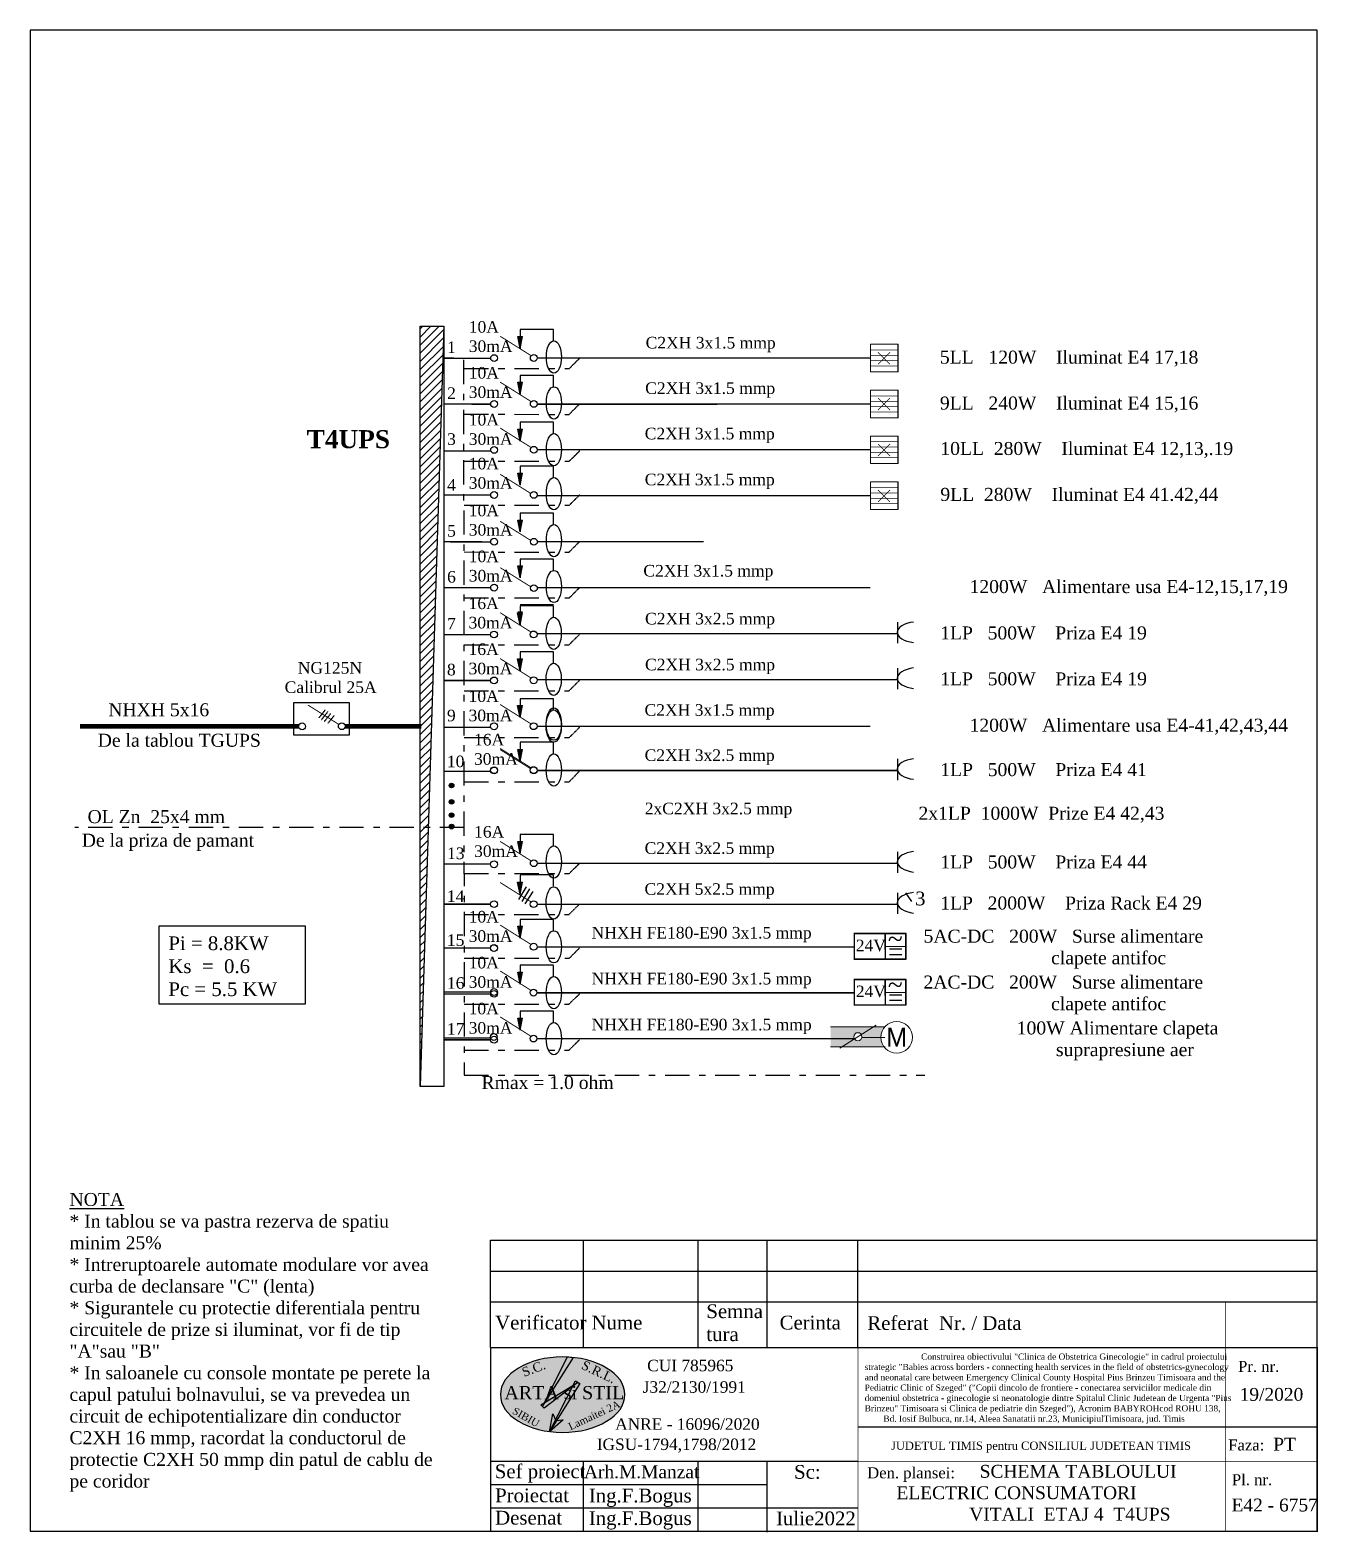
# Model space of a CAD drawing. Header units: inches. Extents: x -369701 to 85886, y 28217 to 66726.
# Drawn here: x 71862 to 85886, y 28217 to 44577 of the extents above; entities that cross this region are included whole.
import ezdxf

# ---------------------------------------------------------------- set-up
doc = ezdxf.new("R2010")
doc.units = ezdxf.units.IN
doc.header["$MEASUREMENT"] = 0
doc.linetypes.add('DOUBLE_DASHED', pattern=[1.093611, 0.529167, -0.211667, 0.141111, -0.211667])
for name, color, linetype, lineweight in [('Circuite', 7, 'Continuous', 25), ('Circuite incendiu', 1, 'Continuous', 25), ('HIDRANTI_Pen_No__1', 7, 'Continuous', 13)]:
    doc.layers.add(name, color=color, linetype=linetype, lineweight=lineweight)
for name, color, linetype in [('circuite din UPS', 5, 'Continuous'), ('circuite iluminat normal', 7, 'Continuous'), ('circuite prize normal', 7, 'Continuous'), ('clapete ISU surse cu back-up', 7, 'Continuous'), ('ELECTRICAL', 7, 'Continuous'), ('ELECTRICE', 1, 'Continuous'), ('Texte', 7, 'Continuous'), ('Texte incendiu', 7, 'Continuous')]:
    doc.layers.add(name, color=color, linetype=linetype)
doc.layers.add('CLAPETE ISU_Pen_No__9', color=7, linetype='Continuous', lineweight=35, true_color=0xff04cc)
doc.layers.add('New_04 tavane_Pen_No__94', color=7, linetype='Continuous', lineweight=20, true_color=0x9f9f9f)
doc.styles.add('GENERATED_STYLE_2', font='arial.ttf')
doc.styles.get("Standard").update_dxf_attribs({"font": 'arial.ttf'})

# ---------------------------------------------------------------- blocks, each defined once
blk = doc.blocks.new('A$C58DE7505')
at = {"layer": 'Circuite incendiu'}
for p, q in [((0.381, 0.211), (0.381, 0.399)), ((0.381, 0.399), (0.381, 0.095)), ((0.381, 0.247), (0.63, 0.25))]:
    blk.add_line(p, q, dxfattribs=at)
at = {"layer": 'CLAPETE ISU_Pen_No__9', "color": 1, "const_width": 0.016}
blk.add_lwpolyline([(0.008, 0.405), (0.63, 0.405), (0.63, 0.094), (0.008, 0.094), (0.008, 0.405)], dxfattribs=at)
at = {"layer": 'Texte incendiu', "color": 1}
for p, q in [((0.008, 0.405), (0.63, 0.405)), ((0.63, 0.405), (0.63, 0.094)), ((0.63, 0.094), (0.008, 0.094))]:
    blk.add_line(p, q, dxfattribs=at)
at = {"layer": 'Texte incendiu', "width": 9.96199, "attachment_point": 1}
for s, insert, char_height in [('{\\fTimes New Roman|b0|i0|c0|p18;~}', (0.414, 0.45), 0.22), ('{\\fTimes New Roman|b0|i0|c0|p18;24V}', (0.026, 0.33), 0.14), ('{\\fTimes New Roman|b0|i0|c0|p18;=}', (0.414, 0.292), 0.22)]:
    blk.add_mtext(s, dxfattribs=dict(at, insert=insert, char_height=char_height))
blk = doc.blocks.new('A$C721938FA')
at = {"layer": 'ELECTRICE', "const_width": 15}
for points in [[(0, 474), (600, 474)], [(0, 358), (600, 358)], [(0, 358), (600, 358)], [(0, 358), (600, 358)], [(0, 358), (600, 358)], [(0, 358), (600, 358)], [(0, 358), (600, 358)], [(0, 242), (600, 242)], [(0, 242), (600, 242)], [(0, 242), (600, 242)], [(0, 242), (600, 242)], [(0, 242), (600, 242)], [(0, 242), (600, 242)], [(0, 126), (600, 126)]]:
    blk.add_lwpolyline(points, dxfattribs=at)
at = {"layer": 'New_04 tavane_Pen_No__94', "linetype": 'Continuous', "flags": 128}
blk.add_lwpolyline([(0, 600), (600, 600), (600, 0), (0, 0)], close=True, dxfattribs=at)
blk = doc.blocks.new('A$C30BE0074')
blk.add_line((600, 0), (600, 600))
at = {"layer": 'ELECTRICE', "const_width": 15}
for points in [[(426, 164), (164, 426)], [(164, 164), (426, 426)]]:
    blk.add_lwpolyline(points, dxfattribs=at)
at = {"layer": 'Circuite', "linetype": 'Continuous', "ltscale": 2}
blk.add_blockref('A$C721938FA', (0, 0), dxfattribs=at)

msp = doc.modelspace()

# ---------------------------------------------------------------- hatches: boundary and pattern name
at = {"layer": 'Circuite', "linetype": 'Continuous'}
h = msp.add_hatch(color=256, dxfattribs=at)
h.paths.add_polyline_path([(77199, 41110), (77199, 41240), (77173, 41240)])
h.paths.add_polyline_path([(77225, 41240), (77199, 41240), (77199, 41110)])
h = msp.add_hatch(color=256, dxfattribs=at)
h.paths.add_polyline_path([(77199, 41110), (77199, 41240), (77173, 41240)])
h.paths.add_polyline_path([(77225, 41240), (77199, 41240), (77199, 41110)])
h = msp.add_hatch(color=256, dxfattribs=at)
h.paths.add_polyline_path([(77199, 40610), (77199, 40740), (77173, 40740)])
h.paths.add_polyline_path([(77225, 40740), (77199, 40740), (77199, 40610)])
h = msp.add_hatch(color=256, dxfattribs=at)
h.paths.add_polyline_path([(77199, 40610), (77199, 40740), (77173, 40740)])
h.paths.add_polyline_path([(77225, 40740), (77199, 40740), (77199, 40610)])
h = msp.add_hatch(color=256, dxfattribs=at)
h.paths.add_polyline_path([(77199, 40099), (77199, 40229), (77173, 40229)])
h.paths.add_polyline_path([(77225, 40229), (77199, 40229), (77199, 40099)])
h = msp.add_hatch(color=256, dxfattribs=at)
h.paths.add_polyline_path([(77199, 40099), (77199, 40229), (77173, 40229)])
h.paths.add_polyline_path([(77225, 40229), (77199, 40229), (77199, 40099)])
h = msp.add_hatch(color=256, dxfattribs=at)
h.paths.add_polyline_path([(77199, 39621), (77199, 39751), (77173, 39751)])
h.paths.add_polyline_path([(77225, 39751), (77199, 39751), (77199, 39621)])
h = msp.add_hatch(color=256, dxfattribs=at)
h.paths.add_polyline_path([(77199, 39621), (77199, 39751), (77173, 39751)])
h.paths.add_polyline_path([(77225, 39751), (77199, 39751), (77199, 39621)])
h = msp.add_hatch(color=256, dxfattribs=at)
h.paths.add_polyline_path([(77199, 39110), (77199, 39240), (77173, 39240)])
h.paths.add_polyline_path([(77225, 39240), (77199, 39240), (77199, 39110)])
h = msp.add_hatch(color=256, dxfattribs=at)
h.paths.add_polyline_path([(77199, 39110), (77199, 39240), (77173, 39240)])
h.paths.add_polyline_path([(77225, 39240), (77199, 39240), (77199, 39110)])
h = msp.add_hatch(color=256, dxfattribs=at)
h.paths.add_polyline_path([(77199, 38610), (77199, 38740), (77173, 38740)])
h.paths.add_polyline_path([(77225, 38740), (77199, 38740), (77199, 38610)])
h = msp.add_hatch(color=256, dxfattribs=at)
h.paths.add_polyline_path([(77199, 38610), (77199, 38740), (77173, 38740)])
h.paths.add_polyline_path([(77225, 38740), (77199, 38740), (77199, 38610)])
h = msp.add_hatch(color=256, dxfattribs=at)
h.paths.add_polyline_path([(77198, 38099), (77198, 38229), (77171, 38229)])
h.paths.add_polyline_path([(77224, 38229), (77198, 38229), (77198, 38099)])
h = msp.add_hatch(color=256, dxfattribs=at)
h.paths.add_polyline_path([(77197, 38099), (77197, 38229), (77171, 38229)])
h.paths.add_polyline_path([(77224, 38229), (77197, 38229), (77197, 38099)])
h = msp.add_hatch(color=256, dxfattribs=at)
h.paths.add_polyline_path([(77198, 37599), (77198, 37729), (77171, 37729)])
h.paths.add_polyline_path([(77224, 37729), (77198, 37729), (77198, 37599)])
h = msp.add_hatch(color=256, dxfattribs=at)
h.paths.add_polyline_path([(77197, 37599), (77197, 37729), (77171, 37729)])
h.paths.add_polyline_path([(77224, 37729), (77197, 37729), (77197, 37599)])
h = msp.add_hatch(color=256, dxfattribs=at)
h.paths.add_polyline_path([(77197, 37089), (77197, 37218), (77171, 37218)])
h.paths.add_polyline_path([(77224, 37218), (77197, 37218), (77197, 37089)])
h = msp.add_hatch(color=256, dxfattribs=at)
h.paths.add_polyline_path([(77197, 37089), (77197, 37218), (77171, 37218)])
h.paths.add_polyline_path([(77224, 37218), (77197, 37218), (77197, 37089)])
h = msp.add_hatch(color=256, dxfattribs=at)
h.paths.add_polyline_path([(77198, 36610), (77198, 36740), (77172, 36740)])
h.paths.add_polyline_path([(77224, 36740), (77198, 36740), (77198, 36610)])
h = msp.add_hatch(color=256, dxfattribs=at)
h.paths.add_polyline_path([(77198, 35610), (77198, 35740), (77172, 35740)])
h.paths.add_polyline_path([(77225, 35740), (77198, 35740), (77198, 35610)])
h = msp.add_hatch(color=256, dxfattribs=at)
h.paths.add_polyline_path([(77197, 35164), (77197, 35294), (77171, 35294)])
h.paths.add_polyline_path([(77223, 35294), (77197, 35294), (77197, 35164)])
h = msp.add_hatch(color=256, dxfattribs=at)
h.paths.add_polyline_path([(77199, 34685), (77199, 34815), (77172, 34815)])
h.paths.add_polyline_path([(77225, 34815), (77199, 34815), (77199, 34685)])
h = msp.add_hatch(color=256, dxfattribs=at)
h.paths.add_polyline_path([(77199, 34685), (77199, 34815), (77173, 34815)])
h.paths.add_polyline_path([(77225, 34815), (77199, 34815), (77199, 34685)])
h = msp.add_hatch(color=256, dxfattribs=at)
h.paths.add_polyline_path([(77198, 34185), (77198, 34315), (77172, 34315)])
h.paths.add_polyline_path([(77224, 34315), (77198, 34315), (77198, 34185)])
h = msp.add_hatch(color=256, dxfattribs=at)
h.paths.add_polyline_path([(77198, 34185), (77198, 34315), (77172, 34315)])
h.paths.add_polyline_path([(77224, 34315), (77198, 34315), (77198, 34185)])
h = msp.add_hatch(color=256, dxfattribs=at)
h.paths.add_polyline_path([(77198, 33685), (77198, 33815), (77172, 33815)])
h.paths.add_polyline_path([(77224, 33815), (77198, 33815), (77198, 33685)])
h = msp.add_hatch(color=256, dxfattribs=at)
h.paths.add_polyline_path([(77198, 33685), (77198, 33815), (77172, 33815)])
h.paths.add_polyline_path([(77224, 33815), (77198, 33815), (77198, 33685)])
at = {"layer": 'circuite din UPS'}
h = msp.add_hatch(dxfattribs=at)
h.set_pattern_fill('ANSI31', color=256, scale=500, style=0)
h.set_pattern_definition([(45, (-1701852.547, -1013447.344), (-44.1941738, 44.1941738), [])])
h.paths.add_polyline_path([(76369, 41350), (76110, 41350), (76110, 35892), (76198, 35892)])
h.paths.add_polyline_path([(76110, 33069), (76198, 35892), (76110, 35892)])
at = {"layer": 'circuite iluminat normal'}
h = msp.add_hatch(color=256, dxfattribs=at)
h.paths.add_polyline_path([(76443, 36324, 0.528515), (76475, 36350), (76448, 36338)])
h.paths.add_polyline_path([(76443, 36324), (76448, 36338), (76433, 36331, 0.127588)])
h.paths.add_polyline_path([(76433, 36331), (76475, 36350, 0.086363), (76473, 36358, 0.099878), (76468, 36366), (76426, 36347, 0.099878), (76428, 36338, 0.086363)])
h.paths.add_polyline_path([(76426, 36347), (76468, 36366, 0.664213)])
h = msp.add_hatch(color=256, dxfattribs=at)
h.paths.add_polyline_path([(76445, 36324, 0.528515), (76477, 36350), (76450, 36338)])
h.paths.add_polyline_path([(76445, 36324), (76450, 36338), (76434, 36331, 0.127588)])
h.paths.add_polyline_path([(76434, 36331), (76477, 36350, 0.086363), (76475, 36358, 0.099878), (76469, 36366), (76428, 36347, 0.099878), (76430, 36338, 0.086363)])
h.paths.add_polyline_path([(76428, 36347), (76469, 36366, 0.664213)])
h = msp.add_hatch(color=256, dxfattribs=at)
h.paths.add_polyline_path([(76443, 36148, 0.528515), (76475, 36173), (76448, 36161)])
h.paths.add_polyline_path([(76443, 36148), (76448, 36161), (76433, 36154, 0.127588)])
h.paths.add_polyline_path([(76433, 36154), (76475, 36173, 0.086363), (76473, 36181, 0.099878), (76468, 36189), (76426, 36171, 0.099878), (76428, 36161, 0.086363)])
h.paths.add_polyline_path([(76426, 36171), (76468, 36189, 0.664213)])
h = msp.add_hatch(color=256, dxfattribs=at)
h.paths.add_polyline_path([(76445, 36148, 0.528515), (76477, 36173), (76450, 36161)])
h.paths.add_polyline_path([(76445, 36148), (76450, 36161), (76434, 36154, 0.127588)])
h.paths.add_polyline_path([(76434, 36154), (76477, 36173, 0.086363), (76475, 36181, 0.099878), (76469, 36189), (76428, 36171, 0.099878), (76430, 36161, 0.086363)])
h.paths.add_polyline_path([(76428, 36171), (76469, 36189, 0.664213)])
h = msp.add_hatch(color=256, dxfattribs=at)
h.paths.add_polyline_path([(76443, 36001, 0.528515), (76475, 36027), (76448, 36015)])
h.paths.add_polyline_path([(76443, 36001), (76448, 36015), (76433, 36008, 0.127588)])
h.paths.add_polyline_path([(76433, 36008), (76475, 36027, 0.086363), (76473, 36035, 0.099878), (76468, 36043), (76426, 36024, 0.099878), (76428, 36015, 0.086363)])
h.paths.add_polyline_path([(76426, 36024), (76468, 36043, 0.664213)])
h = msp.add_hatch(color=256, dxfattribs=at)
h.paths.add_polyline_path([(76445, 36001, 0.528515), (76477, 36027), (76450, 36015)])
h.paths.add_polyline_path([(76445, 36001), (76450, 36015), (76434, 36008, 0.127588)])
h.paths.add_polyline_path([(76434, 36008), (76477, 36027, 0.086363), (76475, 36035, 0.099878), (76469, 36043), (76428, 36024, 0.099878), (76430, 36015, 0.086363)])
h.paths.add_polyline_path([(76428, 36024), (76469, 36043, 0.664213)])
h = msp.add_hatch(color=256, dxfattribs=at)
h.paths.add_polyline_path([(76443, 35878, 0.528515), (76475, 35903), (76448, 35891)])
h.paths.add_polyline_path([(76443, 35878), (76448, 35891), (76433, 35884, 0.127588)])
h.paths.add_polyline_path([(76433, 35884), (76475, 35903, 0.086363), (76473, 35911, 0.099878), (76468, 35919), (76426, 35901, 0.099878), (76428, 35891, 0.086363)])
h.paths.add_polyline_path([(76426, 35901), (76468, 35919, 0.664213)])
h = msp.add_hatch(color=256, dxfattribs=at)
h.paths.add_polyline_path([(76445, 35878, 0.528515), (76477, 35903), (76450, 35891)])
h.paths.add_polyline_path([(76445, 35878), (76450, 35891), (76434, 35884, 0.127588)])
h.paths.add_polyline_path([(76434, 35884), (76477, 35903, 0.086363), (76475, 35911, 0.099878), (76469, 35919), (76428, 35901, 0.099878), (76430, 35891, 0.086363)])
h.paths.add_polyline_path([(76428, 35901), (76469, 35919, 0.664213)])
at = {"layer": 'circuite prize normal'}
h = msp.add_hatch(color=6, dxfattribs=at)
h.paths.add_polyline_path([(81159, 33503, -0.158711), (81125, 33605), (80919, 33605, -0.366291), (80876, 33568, -0.256183), (80839, 33588), (80706, 33503)])
h.paths.add_polyline_path([(81125, 33605, -0.180408), (81166, 33718), (81042, 33718), (80913, 33635, -0.185583), (80919, 33605)])
h.paths.add_polyline_path([(80876, 33656, -0.256183), (80913, 33635), (81042, 33718), (80579, 33718), (80579, 33503), (80706, 33503), (80839, 33588, -0.592125)])
at = {"layer": 'ELECTRICAL', "linetype": 'Continuous', "true_color": 0x7fd2f5}
h = msp.add_hatch(color=141, dxfattribs=at)
edge = h.paths.add_edge_path()
edge.add_ellipse((77661, 29713), major_axis=(-678, 0), ratio=0.605763, start_angle=0, end_angle=360, ccw=False)
h.paths.add_polyline_path([(77686, 29406), (78257, 29673), (78309, 29561), (77739, 29294)], flags=9)
h.paths.add_polyline_path([(77138, 29608), (77433, 29440), (77372, 29334), (77077, 29502)], flags=24)
h.paths.add_polyline_path([(77887, 30123), (78259, 29947), (78194, 29809), (77822, 29986)], flags=25)
h.paths.add_polyline_path([(77173, 30013), (77440, 30114), (77494, 29972), (77227, 29871)], flags=25)
h.paths.add_polyline_path([(76984, 29843), (78325, 29843), (78325, 29620), (76984, 29620)], flags=25)
at = {"layer": 'ELECTRICAL', "linetype": 'Continuous'}
h = msp.add_hatch(color=1, dxfattribs=at)
h.paths.add_polyline_path([(77778, 30118), (77712, 30124), (77462, 29626), (77471, 29632)])
h.paths.add_polyline_path([(77462, 29626), (77422, 29603), (77441, 29584)])
h.paths.add_polyline_path([(77471, 29632), (77462, 29626), (77441, 29584)], flags=17)
h.paths.add_polyline_path([(77768, 29802), (77775, 29815), (77471, 29632), (77441, 29584), (77459, 29566)])
h.paths.add_polyline_path([(77827, 29846), (77775, 29815), (77768, 29802)], flags=17)
h.paths.add_polyline_path([(77827, 29846), (77768, 29802), (77584, 29438), (77587, 29430), (77594, 29431), (77847, 29834), (77800, 29863), (77775, 29815)])
h.paths.add_polyline_path([(77667, 29440), (77594, 29431), (77518, 29308)])
h.paths.add_polyline_path([(77594, 29431), (77587, 29430), (77584, 29438), (77518, 29308)])
h.paths.add_polyline_path([(77584, 29438), (77556, 29506), (77518, 29308)])

# ---------------------------------------------------------------- linework, layer by layer
at = {"layer": 'Circuite', "linetype": 'Continuous'}
for p, q in [((77173, 41240), (77225, 41240)), ((77199, 41110), (77173, 41240)), ((77173, 41240), (77225, 41240)), ((77199, 41315), (77199, 41110)), ((77563, 41315), (77199, 41315)), ((77199, 41110), (77225, 41240)), ((77199, 41110), (77225, 41240)), ((77563, 41194), (77563, 41314)), ((77173, 40740), (77225, 40740)), ((77199, 40610), (77173, 40740)), ((77173, 40740), (77225, 40740)), ((77563, 40815), (77199, 40815)), ((77199, 40815), (77199, 40610)), ((77563, 40815), (77199, 40815)), ((77199, 40610), (77225, 40740)), ((77199, 40610), (77225, 40740)), ((77563, 40694), (77563, 40814)), ((77199, 40305), (77199, 40099)), ((77563, 40305), (77199, 40305)), ((77563, 40183), (77563, 40303)), ((77173, 40229), (77225, 40229)), ((77199, 40099), (77173, 40229)), ((77173, 40229), (77225, 40229)), ((77199, 40099), (77225, 40229)), ((77199, 40099), (77225, 40229)), ((77199, 39826), (77199, 39621)), ((77563, 39826), (77199, 39826)), ((77563, 39704), (77563, 39825)), ((77173, 39751), (77225, 39751)), ((77199, 39621), (77173, 39751)), ((77173, 39751), (77225, 39751)), ((77199, 39621), (77225, 39751)), ((77199, 39621), (77225, 39751)), ((77199, 39315), (77199, 39110)), ((77563, 39315), (77199, 39315)), ((77563, 39194), (77563, 39314)), ((77173, 39240), (77225, 39240)), ((77199, 39110), (77173, 39240)), ((77173, 39240), (77225, 39240)), ((77199, 39110), (77225, 39240)), ((77199, 39110), (77225, 39240)), ((77199, 38815), (77199, 38610)), ((77563, 38815), (77199, 38815)), ((77563, 38694), (77563, 38814)), ((77173, 38740), (77225, 38740)), ((77199, 38610), (77173, 38740)), ((77173, 38740), (77225, 38740)), ((77199, 38610), (77225, 38740)), ((77199, 38610), (77225, 38740)), ((77197, 38305), (77197, 38099)), ((77561, 38305), (77197, 38305)), ((77562, 38315), (77199, 38315)), ((77561, 38183), (77561, 38303)), ((77171, 38229), (77224, 38229)), ((77197, 38099), (77171, 38229)), ((77171, 38229), (77224, 38229)), ((77172, 38240), (77225, 38240)), ((77172, 38240), (77225, 38240)), ((77197, 38099), (77224, 38229)), ((77198, 38099), (77224, 38229)), ((77197, 37805), (77197, 37599)), ((77561, 37805), (77197, 37805)), ((77561, 37683), (77561, 37803)), ((77171, 37729), (77224, 37729)), ((77197, 37599), (77171, 37729)), ((77171, 37729), (77224, 37729)), ((77197, 37599), (77224, 37729)), ((77198, 37599), (77224, 37729)), ((77171, 37218), (77224, 37218)), ((77197, 37089), (77171, 37218)), ((77171, 37218), (77224, 37218)), ((77197, 37294), (77197, 37088)), ((77561, 37294), (77197, 37294)), ((77197, 37089), (77224, 37218)), ((77197, 37089), (77224, 37218)), ((77561, 37172), (77561, 37293)), ((77562, 36820), (77198, 36820)), ((77198, 36815), (77198, 36610)), ((77562, 36698), (77562, 36819)), ((77198, 36610), (77172, 36740)), ((77172, 36740), (77224, 36740)), ((77198, 36610), (77224, 36740)), ((77198, 35610), (77172, 35740)), ((77172, 35740), (77225, 35740)), ((77198, 35815), (77198, 35610)), ((77562, 35814), (77198, 35814)), ((77198, 35610), (77225, 35740)), ((77562, 35694), (77562, 35814)), ((77561, 35374), (77197, 35374)), ((77197, 35369), (77197, 35164)), ((77561, 35252), (77561, 35372)), ((77197, 35164), (77171, 35294)), ((77171, 35294), (77223, 35294)), ((77197, 35164), (77223, 35294)), ((77199, 34890), (77199, 34685)), ((77563, 34890), (77199, 34890)), ((77563, 34769), (77563, 34889)), ((77199, 34685), (77172, 34815)), ((77172, 34815), (77225, 34815)), ((77173, 34815), (77225, 34815)), ((77199, 34685), (77225, 34815)), ((77199, 34685), (77225, 34815)), ((77198, 34390), (77198, 34185)), ((77562, 34390), (77198, 34390)), ((77562, 34269), (77562, 34389)), ((77172, 34315), (77224, 34315)), ((77198, 34185), (77172, 34315)), ((77172, 34315), (77224, 34315)), ((77198, 34185), (77224, 34315)), ((77198, 34185), (77224, 34315)), ((77198, 33890), (77198, 33685)), ((77562, 33890), (77198, 33890)), ((77562, 33769), (77562, 33889)), ((77172, 33815), (77224, 33815)), ((77198, 33685), (77172, 33815)), ((77172, 33815), (77224, 33815)), ((77198, 33685), (77224, 33815)), ((77198, 33685), (77224, 33815))]:
    msp.add_line(p, q, dxfattribs=at)
at = {"layer": 'Circuite', "linetype": 'DOUBLE_DASHED', "ltscale": 500}
for p, q in [((76582, 40986), (76589, 33193)), ((76588, 35892), (72351, 35892))]:
    msp.add_line(p, q, dxfattribs=at)
at = {"layer": 'Circuite'}
for p, q in [((77184, 35107), (77268, 35244)), ((77219, 35086), (77304, 35223)), ((77254, 35058), (77339, 35195))]:
    msp.add_line(p, q, dxfattribs=at)
at = {"layer": 'Circuite', "linetype": 'Continuous', "ltscale": 2}
msp.add_line((80883, 29363), (85886, 29363), dxfattribs=at)
at = {"layer": 'Circuite', "linetype": 'Continuous'}
for points in [[(85877, 28225), (85877, 44577), (71862, 44577), (71862, 28225)], [(74735, 37253), (75336, 37253), (75336, 36895), (74735, 36895)], [(73269, 34820), (74858, 34820), (74858, 33966), (73269, 33966)]]:
    msp.add_lwpolyline(points, close=True, dxfattribs=at)
for centre in [(77566, 41016), (77566, 40516), (77566, 40006), (77566, 39527), (77566, 39016), (77566, 38516), (77564, 38006), (77564, 37506), (77564, 36995), (77565, 37017), (77565, 36516), (77565, 35516), (77564, 35070), (77565, 34591), (77565, 34091), (77565, 33591)]:
    msp.add_ellipse(centre, major_axis=(0, 176), ratio=0.466655, dxfattribs=at)
at = {"layer": 'circuite iluminat normal'}
msp.add_lwpolyline([(76110, 41350), (76369, 41350), (76369, 33069), (76110, 33069)], close=True, dxfattribs=at)
for centre in [(76451, 36348), (76452, 36348), (76451, 36171), (76452, 36171), (76451, 36025), (76452, 36025), (76451, 35901), (76452, 35901)]:
    msp.add_circle(centre, 24.8, dxfattribs=at)
at = {"layer": 'Circuite incendiu', "color": 5}
msp.add_line((81393, 35179), (81459, 35085), dxfattribs=at)
at = {"layer": 'ELECTRICAL', "linetype": 'Continuous'}
for p, q in [((76369, 41350), (76110, 33069)), ((74788, 36992), (74788, 36992)), ((77712, 30124), (77441, 29584)), ((77441, 29584), (77778, 30118)), ((77712, 30124), (77778, 30118)), ((77422, 29603), (77827, 29846)), ((77827, 29846), (77459, 29566)), ((77518, 29308), (77800, 29863)), ((77847, 29834), (77518, 29308)), ((77800, 29863), (77847, 29834)), ((77459, 29566), (77422, 29603)), ((77518, 29308), (77556, 29506)), ((77556, 29506), (77587, 29430)), ((77667, 29440), (77518, 29308)), ((77587, 29430), (77667, 29440))]:
    msp.add_line(p, q, dxfattribs=at)
at = {"layer": 'ELECTRICAL', "linetype": 'DOUBLE_DASHED'}
for p, q in [((77733, 40891), (77847, 41005)), ((77733, 40391), (77847, 40505)), ((77733, 39881), (77847, 39994)), ((77733, 39402), (77847, 39516)), ((77733, 38891), (77847, 39005)), ((77733, 38391), (77847, 38505)), ((77732, 37881), (77845, 37994)), ((77732, 37381), (77845, 37494)), ((75007, 37084), (75076, 37171)), ((75036, 37066), (75105, 37153)), ((75067, 37046), (75136, 37132)), ((75107, 37028), (75177, 37114)), ((77732, 36870), (77845, 36983)), ((77732, 36391), (77845, 36505)), ((77732, 35389), (77846, 35502)), ((77731, 34943), (77845, 35056)), ((77733, 34467), (77846, 34580)), ((77732, 33967), (77846, 34080)), ((77732, 33467), (77846, 33580))]:
    msp.add_line(p, q, dxfattribs=at)
at = {"layer": 'ELECTRICAL', "linetype": 'DOUBLE_DASHED', "ltscale": 500}
for p, q in [((76590, 40892), (77733, 40891)), ((76590, 40392), (77733, 40391)), ((76590, 39881), (77733, 39881)), ((76590, 39403), (77733, 39402)), ((76590, 38892), (77733, 38891)), ((76590, 38392), (77733, 38391)), ((76588, 37881), (77732, 37881)), ((76588, 37381), (77732, 37381)), ((76588, 36871), (77732, 36870)), ((76589, 36389), (77733, 36389)), ((76589, 35389), (77733, 35389)), ((76588, 34943), (77731, 34943)), ((76590, 34467), (77733, 34467)), ((76589, 33967), (77732, 33967)), ((76589, 33467), (77732, 33467)), ((76589, 33193), (81606, 33194))]:
    msp.add_line(p, q, dxfattribs=at)
at = {"layer": 'ELECTRICAL', "color": 7, "linetype": 'Continuous'}
for p, q in [((81306, 38127), (81306, 37897)), ((81307, 37627), (81307, 37397)), ((81307, 36638), (81307, 36408)), ((81307, 35627), (81307, 35396)), ((81306, 35181), (81306, 34950))]:
    msp.add_line(p, q, dxfattribs=at)
at = {"layer": 'ELECTRICAL', "linetype": 'Continuous', "flags": 128}
for points, const_width in [([(77317, 41031), (76981, 41242)], 10.1), ([(77317, 41031), (76981, 41242)], 10.1), ([(76370, 41003), (76878, 41002)], 15.2), ([(76370, 41003), (76878, 41002)], 15.2), ([(76370, 41003), (76878, 41002)], 15.2), ([(76370, 41003), (76878, 41002)], 15.2), ([(76370, 41003), (76878, 41002)], 15.2), ([(77383, 41005), (81013, 41005)], 15.2), ([(77317, 40531), (76981, 40742)], 10.1), ([(77317, 40531), (76981, 40742)], 10.1), ([(76370, 40503), (76878, 40502)], 15.2), ([(77383, 40505), (81013, 40505)], 15.2), ([(77385, 40500), (79346, 40500)], 15.2), ([(77317, 40031), (76981, 40242)], 10.1), ([(77317, 40031), (76981, 40242)], 10.1), ([(76370, 39992), (76878, 39992)], 15.2), ([(77383, 40005), (81013, 40005)], 15.2), ([(78125, 40005), (81013, 40005)], 15.2), ([(77318, 39527), (76982, 39738)], 10.1), ([(77318, 39527), (76982, 39738)], 10.1), ([(76370, 39513), (76878, 39513)], 15.2), ([(77383, 39505), (81013, 39505)], 15.2), ([(78125, 39505), (81013, 39505)], 15.2), ([(77318, 39015), (76982, 39226)], 10.1), ([(77318, 39015), (76982, 39226)], 10.1), ([(76370, 39003), (76878, 39002)], 15.2), ([(77383, 39003), (79198, 39003)], 15.2), ([(77318, 38510), (76982, 38721)], 10.1), ([(77318, 38510), (76982, 38721)], 10.1), ([(76370, 38503), (76878, 38502)], 15.2), ([(77383, 38503), (81013, 38503)], 15.2), ([(78125, 38503), (81013, 38503)], 15.2), ([(77316, 38020), (76980, 38231)], 10.1), ([(77316, 38020), (76980, 38231)], 10.1), ([(76368, 37992), (76877, 37992)], 15.2), ([(76368, 37992), (76877, 37992)], 15.2), ([(76368, 37992), (76877, 37992)], 15.2), ([(76368, 37992), (76877, 37992)], 15.2), ([(77384, 38001), (81306, 38001)], 15.2), ([(77316, 37520), (76980, 37731)], 10.1), ([(77316, 37520), (76980, 37731)], 10.1), ([(76368, 37492), (76877, 37492)], 15.2), ([(77385, 37501), (81307, 37501)], 15.2), ([(75225, 37013), (74889, 37224)], 10.1), ([(77316, 37020), (76980, 37231)], 10.1), ([(77316, 37020), (76980, 37231)], 10.1), ([(74787, 36992), (72407, 36992)], 50.6), ([(75292, 36993), (76124, 36993)], 50.6), ([(76368, 36981), (76877, 36981)], 15.2), ([(77381, 36994), (81012, 36994)], 15.2), ([(78124, 36994), (81012, 36994)], 15.2), ([(77316, 36542), (76980, 36753)], 10.1), ([(77316, 36542), (76980, 36753)], 10.1), ([(77317, 36528), (76981, 36739)], 10.1), ([(77317, 36528), (76981, 36739)], 10.1), ([(77317, 36528), (76981, 36739)], 10.1), ([(76368, 36503), (76877, 36502)], 15.2), ([(76368, 36503), (76877, 36502)], 15.2), ([(76369, 36503), (76877, 36502)], 15.2), ([(77385, 36512), (81307, 36512)], 15.2), ([(77317, 35528), (76981, 35739)], 10.1), ([(77317, 35528), (76981, 35739)], 10.1), ([(77317, 35528), (76981, 35739)], 10.1), ([(77384, 35501), (81307, 35501)], 15.2), ([(76369, 35492), (76877, 35492)], 15.2), ([(77316, 35081), (76980, 35292)], 10.1), ([(77316, 35081), (76980, 35292)], 10.1), ([(77316, 35081), (76980, 35292)], 10.1), ([(76369, 35056), (76877, 35056)], 15.2), ([(77383, 35054), (81306, 35054)], 15.2), ([(77317, 34617), (76981, 34828)], 10.1), ([(77317, 34617), (76981, 34828)], 10.1), ([(76369, 34578), (76877, 34578)], 15.2), ([(76369, 34578), (76877, 34578)], 15.2), ([(76368, 34578), (76877, 34578)], 15.2), ([(77383, 34590), (80846, 34590)], 15.2), ([(78125, 34590), (80834, 34590)], 15.2), ([(77316, 34117), (76981, 34328)], 10.1), ([(77316, 34117), (76981, 34328)], 10.1), ([(76368, 34099), (76877, 34099)], 15.2), ([(76369, 34078), (76877, 34078)], 15.2), ([(76369, 34078), (76877, 34078)], 15.2), ([(77382, 34090), (80846, 34090)], 15.2), ([(78124, 34090), (80833, 34090)], 15.2), ([(77316, 33617), (76981, 33828)], 10.1), ([(77316, 33617), (76981, 33828)], 10.1), ([(76367, 33599), (76875, 33599)], 15.2), ([(76369, 33578), (76877, 33578)], 15.2), ([(76369, 33578), (76877, 33578)], 15.2), ([(77382, 33590), (80600, 33590)], 15.2), ([(78124, 33590), (80833, 33590)], 15.2)]:
    msp.add_lwpolyline(points, dxfattribs=dict(at, const_width=const_width))
at = {"layer": 'ELECTRICAL', "linetype": 'Continuous'}
for centre in [(76915, 41004), (76915, 41004), (77347, 41005), (76915, 40504), (76915, 40504), (77347, 40505), (76915, 40004), (76915, 40004), (77347, 40005), (76915, 39513), (77347, 39514), (76915, 39004), (77348, 39003), (76915, 38504), (77348, 38498), (76914, 37993), (76914, 37993), (77345, 37994), (76914, 37493), (76914, 37493), (77345, 37494), (74824, 36992), (75256, 36994), (76914, 36993), (76914, 36993), (77345, 36994), (76914, 36515), (76914, 36515), (76914, 36512), (77345, 36516), (77346, 36513), (76914, 35490), (77347, 35502), (76914, 35056), (77345, 35056), (76913, 34577), (76914, 34579), (76914, 34579), (77345, 34592), (76913, 34099), (76914, 34079), (76914, 34079), (77344, 34092), (76912, 33609), (76914, 33579), (76914, 33579), (77344, 33592)]:
    msp.add_circle(centre, 37.2, dxfattribs=at)
at = {"layer": 'ELECTRICAL', "color": 7, "linetype": 'Continuous'}
for centre in [(81540, 38017), (81541, 37517), (81541, 36528), (81541, 35517), (81540, 35071)]:
    msp.add_ellipse(centre, major_axis=(-236, 0), ratio=0.487665, start_param=-1.324285, end_param=1.324285, dxfattribs=at)
at = {"layer": 'ELECTRICAL', "linetype": 'Continuous', "extrusion": (0, 0, -1)}
msp.add_ellipse((77661, 29713), major_axis=(-678, 0), ratio=0.605763, dxfattribs=at)
at = {"layer": 'HIDRANTI_Pen_No__1', "color": 7, "linetype": 'Continuous', "lineweight": 13}
for p, q in [((81173, 33718), (80579, 33718)), ((80678, 33486), (81074, 33738)), ((80919, 33605), (81169, 33605)), ((81173, 33503), (80579, 33503))]:
    msp.add_line(p, q, dxfattribs=at)
for centre, radius in [((81298, 33606), 172), ((80876, 33612), 44)]:
    msp.add_circle(centre, radius, dxfattribs=at)
at = {"layer": 'Texte', "linetype": 'Continuous'}
for p, q in [((77888, 30560), (77888, 31395)), ((79138, 30560), (79138, 31395)), ((79888, 30560), (79888, 31395)), ((80877, 30560), (80877, 31395)), ((77888, 30225), (77888, 31060)), ((79138, 30225), (79138, 31060)), ((79888, 30225), (79888, 31060)), ((80877, 30225), (80877, 31060)), ((76877, 28987), (80877, 28987)), ((77888, 28225), (77887, 28988)), ((79138, 28225), (79138, 28987)), ((79888, 28217), (79888, 28987)), ((76877, 28733), (79888, 28733)), ((76877, 28479), (80877, 28479))]:
    msp.add_line(p, q, dxfattribs=at)
at = {"layer": 'Texte', "linetype": 'Continuous', "flags": 128}
for points in [[(76877, 30895), (76877, 31395), (85877, 31395)], [(76877, 30895), (76877, 31395), (85877, 31395)], [(76877, 30560), (76877, 31060), (85877, 31060)], [(76877, 30560), (76877, 31060), (85877, 31060)], [(76877, 30225), (76877, 30725), (85877, 30725)]]:
    msp.add_lwpolyline(points, dxfattribs=at)
at = {"layer": 'Texte', "linetype": 'Continuous'}
for points, const_width in [([(84877, 28225), (84877, 30714)], 5), ([(80877, 28225), (80877, 30225)], 10), ([(76877, 28987), (80877, 28987)], 10), ([(80877, 28987), (85877, 28987)], 10)]:
    msp.add_lwpolyline(points, dxfattribs=dict(at, const_width=const_width))
at = {"layer": 'Texte', "linetype": 'Continuous', "const_width": 15}
msp.add_lwpolyline([(85877, 28225), (76877, 28225), (76877, 30225), (85877, 30225)], close=True, dxfattribs=at)

# ---------------------------------------------------------------- block references
at = {"xscale": 0.5, "yscale": 0.5, "zscale": 0.5}
for p in [(81013, 40855), (81013, 40355), (81013, 39855), (81013, 39355)]:
    msp.add_blockref('A$C30BE0074', p, dxfattribs=at)
at = {"layer": 'clapete ISU surse cu back-up', "xscale": 900, "yscale": 900, "zscale": 900}
for p in [(80830, 34372), (80830, 33872)]:
    msp.add_blockref('A$C58DE7505', p, dxfattribs=at)

# ---------------------------------------------------------------- texts
at = {"layer": 'Circuite', "linetype": 'Continuous', "char_height": 126.25, "width": 407.03, "attachment_point": 1}
for s, insert in [('{\\fTimes New Roman|b0|i0|c0|p18;10A\\P30mA}', (76639, 41407)), ('{\\fTimes New Roman|b0|i0|c0|p18;10A\\P30mA}', (76639, 40907)), ('{\\fTimes New Roman|b0|i0|c0|p18;10A\\P30mA}', (76639, 40396)), ('{\\fTimes New Roman|b0|i0|c0|p18;10A\\P30mA}', (76639, 39918)), ('{\\fTimes New Roman|b0|i0|c0|p18;10A\\P30mA}', (76639, 39407)), ('{\\fTimes New Roman|b0|i0|c0|p18;10A\\P30mA}', (76639, 38907)), ('{\\fTimes New Roman|b0|i0|c0|p18;16A\\P30mA}', (76637, 38396)), ('{\\fTimes New Roman|b0|i0|c0|p18;16A\\P30mA}', (76637, 37896)), ('{\\fTimes New Roman|b0|i0|c0|p18;10A\\P30mA}', (76637, 37385)), ('{\\fTimes New Roman|b0|i0|c0|p18;16A\\P30mA}', (76696, 36911)), ('{\\fTimes New Roman|b0|i0|c0|p18;16A\\P30mA}', (76697, 35907)), ('{\\fTimes New Roman|b0|i0|c0|p18;10A\\P30mA}', (76638, 34982)), ('{\\fTimes New Roman|b0|i0|c0|p18;10A\\P30mA}', (76638, 34482)), ('{\\fTimes New Roman|b0|i0|c0|p18;10A\\P30mA}', (76638, 33982))]:
    msp.add_mtext(s, dxfattribs=dict(at, insert=insert))
at = {"layer": 'circuite din UPS', "insert": (81499, 35193), "char_height": 150, "width": 7878.54, "attachment_point": 1}
msp.add_mtext('{\\fTimes New Roman|b0|i0|c0|p18;\\C7;3}', dxfattribs=at)
at = {"layer": 'ELECTRICAL', "linetype": 'DOUBLE_DASHED', "attachment_point": 1}
for s, insert, char_height, width in [('{\\fTimes New Roman|b0|i0|c0|p18;C2XH 3x1.5 mmp}', (78565, 41235), 126.38, 2813.98), ('{\\fTimes New Roman|b0|i0|c0|p18;5LL   120W    Iluminat E4 17,18}', (81769, 41085), 141.54, 8555.18), ('{\\fTimes New Roman|b0|i0|c0|p18;C2XH 3x1.5 mmp}', (78560, 40740), 126.38, 2813.98), ('{\\fTimes New Roman|b0|i0|c0|p18;9LL   240W    Iluminat E4 15,16}', (81769, 40585), 141.54, 8555.18), ('{\\fTimes New Roman|b0|i0|c0|p18;C2XH 3x1.5 mmp}', (78555, 40245), 126.38, 2813.98), ('{\\fTimes New Roman|b0|i0|c0|p18;10LL  280W    Iluminat E4 12,13,.19}', (81774, 40090), 141.54, 8555.18), ('{\\fTimes New Roman|b0|i0|c0|p18;C2XH 3x1.5 mmp}', (78555, 39745), 126.38, 2813.98), ('{\\fTimes New Roman|b0|i0|c0|p18;9LL  280W    Iluminat E4 41.42,44}', (81774, 39590), 141.54, 8555.18), ('{\\fTimes New Roman|b0|i0|c0|p18;C2XH 3x1.5 mmp}', (78540, 38751), 126.38, 2813.98), ('{\\fTimes New Roman|b0|i0|c0|p18;      1200W   Alimentare usa E4-12,15,17,19}', (81771, 38586), 141.54, 8555.18), ('{\\fTimes New Roman|b0|i0|c0|p18;C2XH 3x2.5 mmp}', (78558, 38229), 126.38, 2813.98), ('{\\fTimes New Roman|b0|i0|c0|p18;1LP   500W    Priza E4 19}', (81772, 38081), 141.54, 8555.18), ('{\\fTimes New Roman|b0|i0|c0|p18;C2XH 3x2.5 mmp}', (78558, 37729), 126.38, 2813.98), ('{\\fTimes New Roman|b0|i0|c0|p18;1LP   500W    Priza E4 19}', (81773, 37581), 141.54, 8555.18), ('{\\fTimes New Roman|b0|i0|c0|p18;    NHXH 5x16}', (72500, 37244), 141.54, 2813.98), ('{\\fTimes New Roman|b0|i0|c0|p18;C2XH 3x1.5 mmp}', (78553, 37234), 126.38, 2813.98), ('{\\fTimes New Roman|b0|i0|c0|p18;      1200W   Alimentare usa E4-41,42,43,44}', (81771, 37076), 141.54, 8555.18), ('{\\fTimes New Roman|b0|i0|c0|p18;C2XH 3x2.5 mmp}', (78554, 36742), 126.38, 2813.98), ('{\\fTimes New Roman|b0|i0|c0|p18;1LP   500W    Priza E4 41}', (81773, 36592), 141.54, 8555.18), ('{\\fTimes New Roman|b0|i0|c0|p18;2xC2XH 3x2.5 mmp}', (78555, 36161), 126.38, 2813.98), ('{\\fTimes New Roman|b0|i0|c0|p18;OL Zn  25x4 mm}', (72488, 36080), 141.54, 1941.33), ('{\\fTimes New Roman|b0|i0|c0|p18;2x1LP  1000W  Prize E4 42,43}', (81536, 36117), 141.54, 8555.18), ('{\\fTimes New Roman|b0|i0|c0|p18;C2XH 3x2.5 mmp}', (78554, 35730), 126.38, 2813.98), ('{\\fTimes New Roman|b0|i0|c0|p18;1LP   500W    Priza E4 44}', (81773, 35586), 141.54, 8555.18), ('{\\fTimes New Roman|b0|i0|c0|p18;C2XH 5x2.5 mmp}', (78553, 35284), 126.38, 2813.98), ('{\\fTimes New Roman|b0|i0|c0|p18;1LP   2000W    Priza Rack E4 29}', (81772, 35139), 141.54, 8555.18), ('{\\fTimes New Roman|b0|i0|c0|p18;NHXH FE180-E90 3x1.5 mmp}', (77976, 34808), 126.38, 2813.98), ('{\\fTimes New Roman|b0|i0|c0|p18;5AC-DC   200W   Surse alimentare \\P                          clapete antifoc}', (81591, 34778), 141.54, 8555.18), ('{\\fTimes New Roman|b0|i0|c0|p18;NHXH FE180-E90 3x1.5 mmp}', (77976, 34308), 126.38, 2813.98), ('{\\fTimes New Roman|b0|i0|c0|p18;2AC-DC   200W   Surse alimentare \\P                          clapete antifoc}', (81590, 34278), 141.54, 8555.18), ('{\\fTimes New Roman|b0|i0|c0|p18;NHXH FE180-E90 3x1.5 mmp}', (77976, 33808), 126.38, 2813.98), ('{\\fTimes New Roman|b0|i0|c0|p18;                   100W Alimentare clapeta \\P                           suprapresiune aer}', (81590, 33778), 141.54, 8555.18), ('{\\fTimes New Roman|b0|i0|c0|p18;Rmax = 1.0 ohm}', (76778, 33184), 141.54, 8555.18), ('{\\fTimes New Roman|b0|i0|c0|p18;\\LNOTA\\P\\l* In tablou se va pastra rezerva de spatiu minim 25%\\P* Intreruptoarele automate modulare vor avea curba de declansare "C" (lenta)\\P* Sigurantele cu protectie diferentiala pentru circuitele de prize si iluminat, vor fi de tip "A"sau "B"\\P* In saloanele cu console montate pe perete la capul patului bolnavului, se va prevedea un circuit de echipotentializare din conductor C2XH 16 mmp, racordat la conductorul de protectie C2XH 50 mmp din patul de cablu de pe coridor}', (72291, 31910), 141.541, 3974.27)]:
    msp.add_mtext(s, dxfattribs=dict(at, insert=insert, char_height=char_height, width=width))
at = {"layer": 'ELECTRICAL', "linetype": 'Continuous', "attachment_point": 1}
for s, insert, char_height, width in [('{\\fTimes New Roman|b0|i0|c0|p18;1}', (76403, 41185), 126.38, 407.44), ('{\\fTimes New Roman|b0|i0|c0|p18;2}', (76403, 40685), 126.38, 407.44), ('{\\fTimes New Roman|b1|i0|c0|p18;\\C5;T4UPS}', (74874, 40219), 196.58, 477.25), ('{\\fTimes New Roman|b0|i0|c0|p18;3}', (76403, 40185), 126.38, 407.44), ('{\\fTimes New Roman|b0|i0|c0|p18;4}', (76403, 39685), 126.38, 407.44), ('{\\fTimes New Roman|b0|i0|c0|p18;5}', (76403, 39185), 126.38, 407.44), ('{\\fTimes New Roman|b0|i0|c0|p18;6}', (76403, 38685), 126.38, 407.44), ('{\\fTimes New Roman|b0|i0|c0|p18;7}', (76403, 38174), 126.38, 407.44), ('{\\fTimes New Roman|b0|i0|c0|p18;   NG125N\\PCalibrul 25A}', (74634, 37693), 126.38, 1443.2), ('{\\fTimes New Roman|b0|i0|c0|p18;8}', (76401, 37674), 126.38, 407.44), ('{\\fTimes New Roman|b0|i0|c0|p18;9}', (76401, 37174), 126.38, 407.44), ('{\\fTimes New Roman|b0|i0|c0|p18;         De la tablou TGUPS\\P                         }', (72118, 36912), 141.54, 3139.93), ('{\\fTimes New Roman|b0|i0|c0|p18;10}', (76401, 36674), 126.38, 407.44), ('{\\fTimes New Roman|b0|i0|c0|p18;De la priza de pamant}', (72425, 35823), 141.54, 3139.93), ('{\\fTimes New Roman|b0|i0|c0|p18;13}', (76402, 35673), 126.38, 407.44), ('{\\fTimes New Roman|b0|i0|c0|p18;14}', (76401, 35206), 126.38, 407.44), ('{\\fTimes New Roman|b0|i0|c0|p18;\\C5;Pi\\fTimes New Roman|b1|i0|c0|p18; \\fTimes New Roman|b0|i0|c0|p18;= 8.8KW\\PKs  =  0.6\\PPc\\fTimes New Roman|b1|i0|c0|p18; \\fTimes New Roman|b0|i0|c0|p18;= 5.5 KW}', (73368, 34705), 150, 1841.24), ('{\\fTimes New Roman|b0|i0|c0|p18;15}', (76401, 34728), 126.38, 407.44), ('{\\fTimes New Roman|b0|i0|c0|p18;16}', (76401, 34260), 126.38, 407.44), ('{\\fTimes New Roman|b0|i0|c0|p18;17}', (76401, 33760), 126.38, 407.44)]:
    msp.add_mtext(s, dxfattribs=dict(at, insert=insert, char_height=char_height, width=width))
at = {"layer": 'HIDRANTI_Pen_No__1', "color": 7, "linetype": 'Continuous', "lineweight": 13, "insert": (81298, 33709), "char_height": 205.82, "attachment_point": 2, "style": 'GENERATED_STYLE_2'}
msp.add_mtext('\\A1;{\\pqc;\\fCentury Gothic|b0|i0|c0|p34;M}', dxfattribs=at)
at = {"layer": 'Texte', "linetype": 'Continuous', "attachment_point": 1}
for s, insert, char_height, width in [('\\fTimes New Roman|b0|i0|c0|p18;Semna\\Ptura', (79226, 30697), 150, 957.8), ('\\fTimes New Roman|b0|i0|c0|p18;Verificator', (76926, 30573), 150, 957.75), ('\\fTimes New Roman|b0|i0|c0|p18;Nume', (77976, 30573), 150, 957.8), ('\\fTimes New Roman|b0|i0|c0|p18;Cerinta ', (80024, 30573), 150, 713.5), ('{\\fTimes New Roman|b0|i0|c0|p18;19/2020}', (85033, 29786), 140, 1414.36), ('{\\fTimes New Roman|b0|i0|c0|p18;Faza:}', (84909, 29225), 120, 1414.36), ('{\\fTimes New Roman|b0|i0|c0|p18;  PT }', (85293, 29244), 140, 1414.36), ('{\\fTimes New Roman|b0|i0|c0|p18;Sef proiect}', (76922, 28953), 150, 1016.64), ('{\\fTimes New Roman|b0|i0|c0|p18;Arh.M.Manzat}', (77893, 28943), 140, 1423.27), ('{\\fTimes New Roman|b0|i0|c0|p18;  Sc:}', (80068, 28947), 150, 713.5), ('{\\fTimes New Roman|b0|i0|c0|p18;                \\H0.93333x;SCHEMA TABLOULUI ELECTRIC CONSUMATORI \\P               VITALI  ETAJ 4  \\C5;T4UPS}', (81296, 28948), 150, 3496), ('{\\fTimes New Roman|b0|i0|c0|p18;Proiectat}', (76926, 28691), 150, 957.75), ('{\\fTimes New Roman|b0|i0|c0|p18;Ing.F.Bogus}', (77946, 28689), 150, 957.75), ('{\\fTimes New Roman|b0|i0|c0|p18; E42 - 6757}', (84892, 28581), 140, 1414.36), ('{\\fTimes New Roman|b0|i0|c0|p18;Desenat}', (76926, 28448), 150, 957.75), ('{\\fTimes New Roman|b0|i0|c0|p18;Ing.F.Bogus}', (77946, 28443), 150, 957.75), ('{\\fTimes New Roman|b0|i0|c0|p18;Iulie2022}', (79985, 28440), 150, 1534.79)]:
    msp.add_mtext(s, dxfattribs=dict(at, insert=insert, char_height=char_height, width=width))
at = {"layer": 'Texte', "attachment_point": 1}
for s, insert, char_height, width in [('\\fTimes New Roman|b0|i0|c0|p18;Referat  Nr. / Data', (80979, 30568), 150, 2000.85), ('{\\fTimes New Roman|b0|i0|c0|p18;                        \\H1.38x;      \\H0.97826x;Construirea obiectivului "Clinica de Obstetrica Ginecologie" in cadrul proiectului\\Pstrategic "Babies across borders - connecting health services in the field of obstetrics-gynecology and neonatal care between Emergency Clinical County Hospital Pius Brinzeu Timisoara and the Pediatric Clinic of Szeged" ("Copii dincolo de frontiere - conectarea serviciilor medicale din domeniul obstetrica - ginecologie si neonatologie dintre Spitalul Clinic Judetean de Urgenta "Pius Brinzeu" Timisoara si Clinica de pediatrie din Szeged"), Acronim BABYROHcod ROHU 138, \\P        Bd. Iosif Bulbuca, nr.14, Aleea Sanatatii nr.23, MunicipiulTimisoara, jud. Timis}', (80950, 30161), 50, 3987.91), ('{\\fTimes New Roman|b0|i0|c0|p18;        CUI 785965 \\H1.1x; }', (78204, 30093), 125, 4218.94), ('{\\fTimes New Roman|b0|i0|c0|p18;Pr. nr.}', (85016, 30081), 120, 1688.6), ('{\\fTimes New Roman|b0|i0|c0|p18;ARTA si STIL }', (77027, 29807), 144, 3081.12), ('\\pxt9;{\\fTimes New Roman|b0|i0|c0|p18;J32/2130/1991}', (78533, 29859), 125, 4218.94), ('\\pxt12;{\\fTimes New Roman|b0|i0|c0|p18;ANRE - 16096/2020}', (78233, 29455), 125, 4218.94), ('{\\fTimes New Roman|b0|i0|c0|p18;IGSU-1794,1798/2012}', (78033, 29235), 125, 4218.94), ('{\\fTimes New Roman|b0|i0|c0|p18;JUDETUL TIMIS pentru CONSILIUL JUDETEAN TIMIS}', (81237, 29202), 90, 3509.52), ('{\\fTimes New Roman|b0|i0|c0|p18;Den. plansei:   }', (80977, 28922), 120, 1562.27), ('{\\fTimes New Roman|b0|i0|c0|p18;Pl. nr.}', (84949, 28847), 120, 937.77)]:
    msp.add_mtext(s, dxfattribs=dict(at, insert=insert, char_height=char_height, width=width))
at = {"layer": 'Texte', "width": 3081.12, "attachment_point": 1}
for s, insert, char_height, rotation in [('{\\fTimes New Roman|b0|i0|c0|p18;S.C.}', (77206, 29999), 100, 20.7146), ('{\\fTimes New Roman|b0|i0|c0|p18;S.R.L.}', (77899, 30090), 100, 334.5926), ('{\\fTimes New Roman|b0|i0|c0|p18;Lamaitei 2A}', (77713, 29397), 80, 25.0215), ('{\\fTimes New Roman|b0|i0|c0|p18;SIBIU}', (77145, 29581), 80, 330.2913)]:
    msp.add_mtext(s, dxfattribs=dict(at, insert=insert, char_height=char_height, rotation=rotation))

doc.saveas('drawing.dxf')
